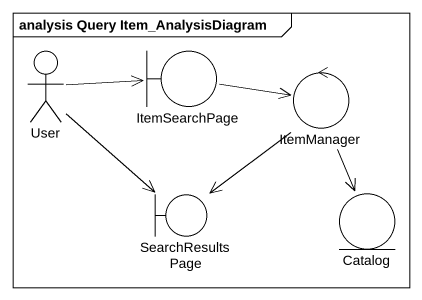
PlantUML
@startuml
mainframe analysis Query Item_AnalysisDiagram
actor User
boundary ItemSearchPage
control ItemManager
boundary SearchResultsPage
entity Catalog
User -right-> ItemSearchPage
User --> SearchResultsPage
ItemSearchPage -right-> ItemManager
ItemManager --> SearchResultsPage
ItemManager --> Catalog
@enduml
